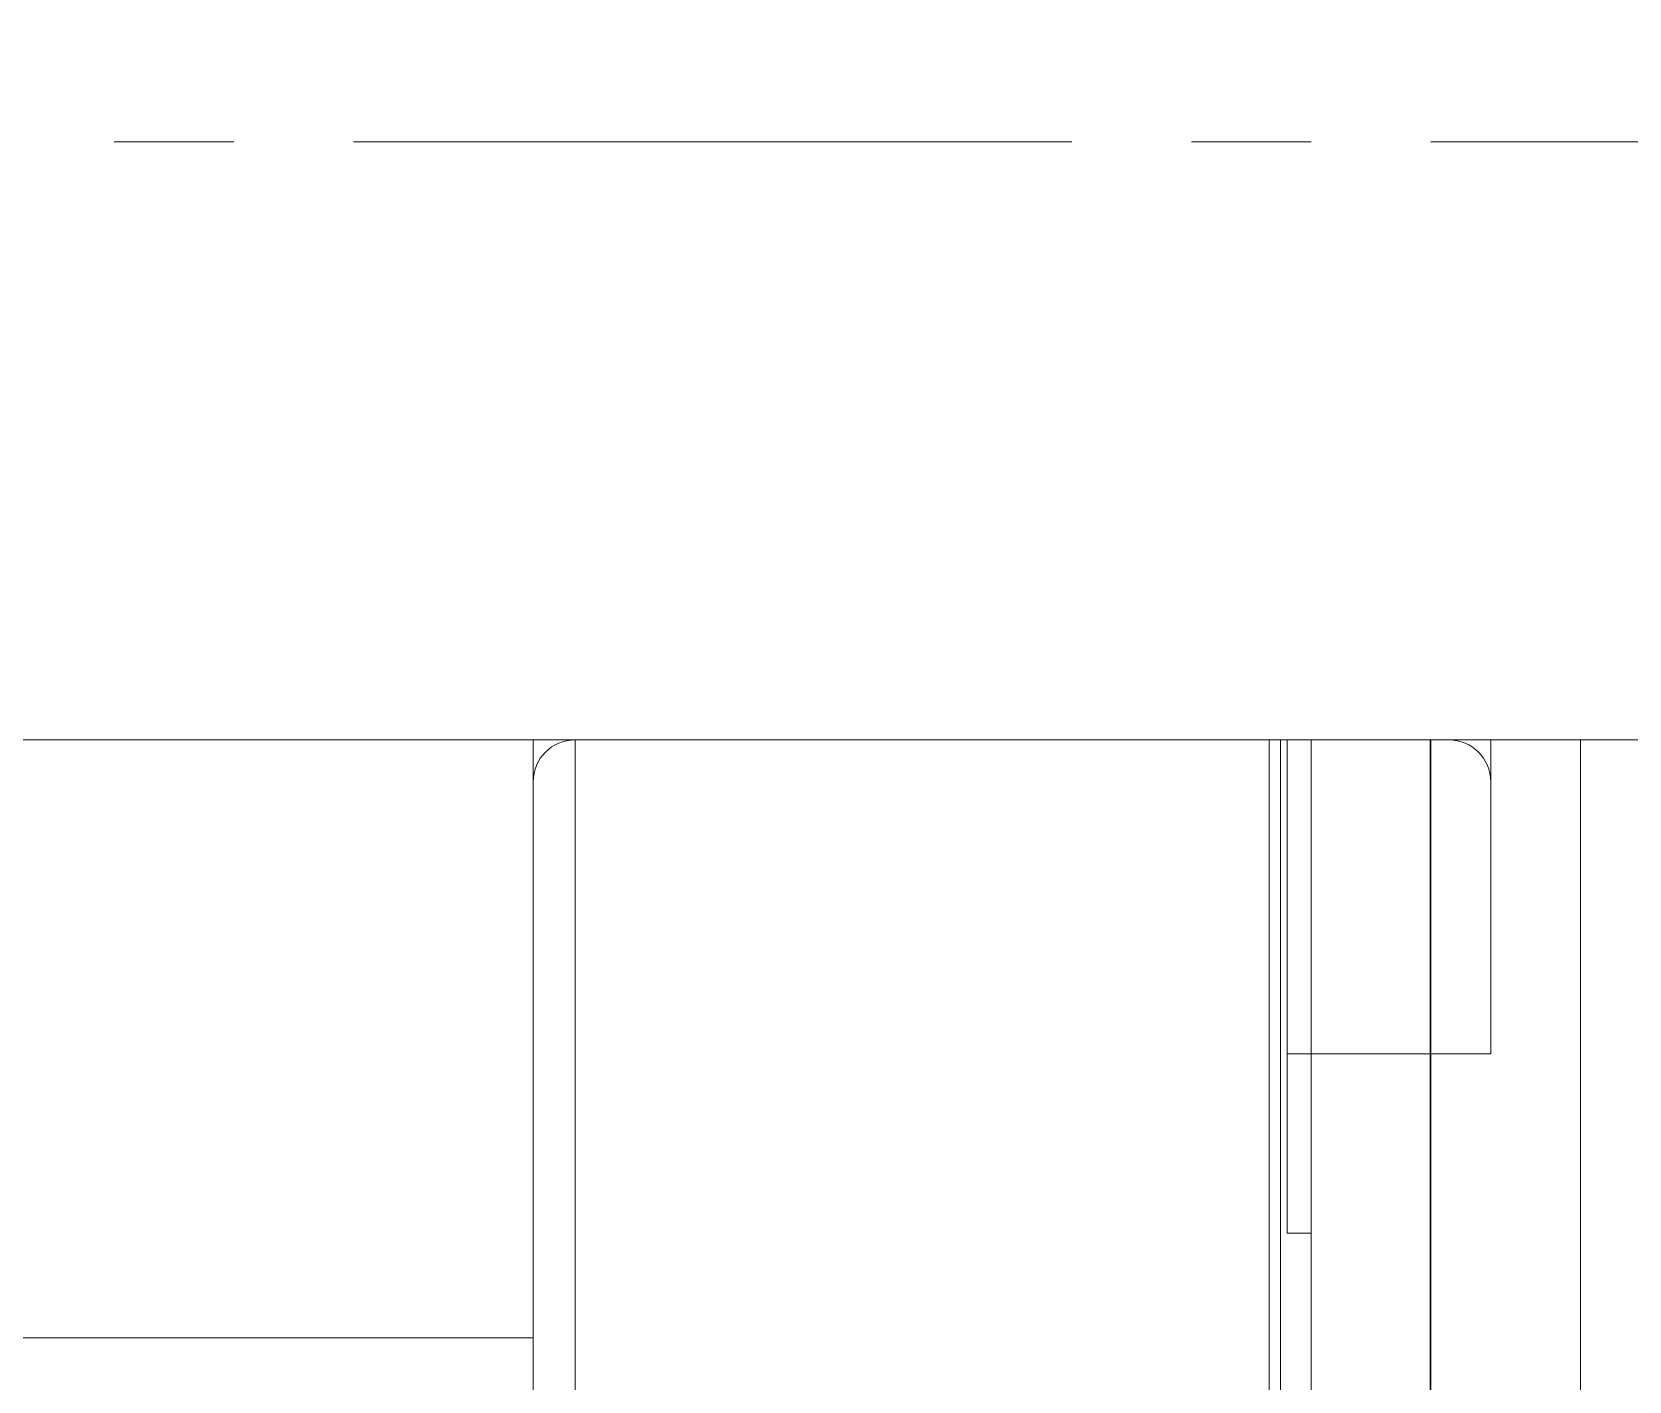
# Model space of a CAD drawing. Header units: millimetres. Extents: x -50460 to 50460, y -35640 to 35640.
# Drawn here: x -33282.62 to -33255.93, y 22091.22 to 22113.78 of the extents above; entities that cross this region are included whole.
import ezdxf

# ---------------------------------------------------------------- set-up
doc = ezdxf.new("R2010")
doc.units = ezdxf.units.MM
doc.set_wipeout_variables(frame=1)
doc.linetypes.add('点画线', pattern=[18, 12, -2, 2, -2])
for name, color, linetype, lineweight in [('EB0', 7, 'Continuous', 15), ('中心线层', 1, '点画线', 18), ('尺寸线层', 4, 'Continuous', 18), ('粗实线层', 7, 'Continuous', 15), ('粗实线层_1', 7, 'Continuous', 15)]:
    doc.layers.add(name, color=color, linetype=linetype, lineweight=lineweight)

# ---------------------------------------------------------------- blocks, each defined once
blk = doc.blocks.new('*X909')
at = {"layer": '粗实线层'}
blk.add_line((-12, 10), (-12, 177), dxfattribs=at)
blk = doc.blocks.new('*X906')
at = {"layer": '中心线层'}
blk.add_line((-1.42, 178), (-27.42, 178), dxfattribs=at)
at = {"layer": '粗实线层_1'}
blk.add_blockref('*X909', (-9, 39.5), dxfattribs=at)
blk = doc.blocks.new('*X911')
at = {"layer": '中心线层', "linetype": '点画线', "lineweight": 18}
for p, q in [((-3.51, 42.5), (-73.49, 42.5)), ((-3.51, 42.5), (-73.49, 42.5)), ((-16, 42.5), (-61, 42.5)), ((-16, 42.5), (-61, 42.5)), ((-16, 42.5), (-15.3, 42.5)), ((-16, 42.5), (-15.3, 42.5)), ((-15.3, 42.5), (-16, 42.5)), ((-15.3, 42.5), (-16, 42.5)), ((-15.3, 42.5), (-16, 42.5)), ((-15.3, 42.5), (-16, 42.5)), ((-0.7, 42.5), (-15.3, 42.5)), ((-0.7, 42.5), (-15.3, 42.5)), ((-1, 42.5), (-3.7, 42.5)), ((-1, 42.5), (-3.7, 42.5)), ((-1.01, 42.5), (-3.51, 42.5)), ((-1.01, 42.5), (-3.51, 42.5)), ((0, 42.5), (-3.4, 42.5)), ((-1, 42.5), (-3.4, 42.5)), ((0, 42.5), (-1, 42.5)), ((-0.7, 42.5), (0, 42.5)), ((-0.7, 42.5), (0, 42.5))]:
    blk.add_line(p, q, dxfattribs=at)
at = {"layer": '粗实线层'}
for p, q in [((-3.51, 42.5), (-3.51, 85)), ((-3.51, 85), (-3.51, 42.5)), ((-1.01, 42.5), (-1.01, 82.5)), ((-16, 66), (-16, 42.5)), ((-15.3, 42.5), (-15.3, 66)), ((-3.7, 66), (-3.7, 42.5)), ((-3, 42.5), (-3, 65.3)), ((-16, 62.5), (-16, 42.5)), ((-3.4, 60.75), (-3.4, 42.5)), ((0, 57.75), (0, 42.5)), ((-15.3, 42.5), (-15.3, 52.5)), ((-0.7, 42.5), (-0.7, 52.5)), ((-1, 45.541), (-1, 44.254)), ((-0.81, 44.335), (-1.01, 44.335)), ((-0.81, 44.325), (-1.01, 44.325)), ((-0.81, 44.335), (-0.81, 44.325)), ((-0.81, 44.325), (-0.81, 44.254)), ((-0.81, 44.254), (-1.01, 44.254)), ((-1, 44.254), (-1, 44.018)), ((-0.81, 44.018), (-1.01, 44.018)), ((-0.81, 43.995), (-1.01, 43.995)), ((-0.81, 43.983), (-1.01, 43.983)), ((-0.81, 43.976), (-1.01, 43.976)), ((-1, 44.018), (-1, 42.764)), ((-0.81, 44.018), (-0.81, 43.646)), ((-0.81, 43.983), (-0.81, 43.983)), ((-0.81, 43.646), (-1.01, 43.646)), ((-0.81, 43.626), (-1.01, 43.626)), ((-0.81, 43.617), (-1.01, 43.617)), ((-0.81, 43.522), (-1.01, 43.522)), ((-0.81, 43.646), (-0.81, 43.626)), ((-0.81, 43.626), (-0.81, 43.626)), ((-0.81, 43.626), (-0.81, 43.625)), ((-0.81, 43.625), (-0.81, 43.625)), ((-0.81, 43.625), (-0.81, 43.624)), ((-0.81, 43.624), (-0.81, 43.623)), ((-0.81, 43.623), (-0.81, 43.622)), ((-0.81, 43.622), (-0.81, 43.62)), ((-0.81, 43.62), (-0.81, 43.618)), ((-0.81, 43.618), (-0.81, 43.616)), ((-0.81, 43.616), (-0.81, 43.614)), ((-0.81, 43.614), (-0.81, 43.611)), ((-0.81, 43.611), (-0.81, 43.608)), ((-0.81, 43.608), (-0.81, 43.604)), ((-0.81, 43.604), (-0.81, 43.6)), ((-0.81, 43.6), (-0.81, 43.595)), ((-0.81, 43.595), (-0.81, 43.59)), ((-0.81, 43.59), (-0.81, 43.585)), ((-0.81, 43.585), (-0.81, 43.58)), ((-0.81, 43.58), (-0.81, 43.574)), ((-0.81, 43.574), (-0.81, 43.568)), ((-0.81, 43.568), (-0.81, 43.561)), ((-0.81, 43.561), (-0.81, 43.555)), ((-0.81, 43.555), (-0.81, 43.549)), ((-0.81, 43.549), (-0.81, 43.542)), ((-0.81, 43.542), (-0.81, 43.535)), ((-0.81, 43.535), (-0.81, 43.529)), ((-0.81, 43.529), (-0.81, 43.522)), ((-0.81, 43.522), (-0.81, 43.236)), ((-0.81, 43.238), (-1.01, 43.238)), ((-0.81, 43.236), (-1.01, 43.236)), ((-0.81, 43.238), (-0.81, 43.238)), ((-0.81, 43.236), (-0.81, 43.23)), ((-0.81, 43.167), (-1.01, 43.167)), ((-0.81, 43.146), (-1.01, 43.146)), ((-0.81, 43.136), (-1.01, 43.136)), ((-0.81, 43.134), (-1.01, 43.134)), ((-0.81, 43.106), (-1.01, 43.106)), ((-0.81, 43.03), (-1.01, 43.03)), ((-0.81, 43.23), (-0.81, 43.224)), ((-0.81, 43.224), (-0.81, 43.218)), ((-0.81, 43.218), (-0.81, 43.212)), ((-0.81, 43.212), (-0.81, 43.206)), ((-0.81, 43.206), (-0.81, 43.201)), ((-0.81, 43.201), (-0.81, 43.195)), ((-0.81, 43.195), (-0.81, 43.19)), ((-0.81, 43.19), (-0.81, 43.185)), ((-0.81, 43.185), (-0.81, 43.18)), ((-0.81, 43.18), (-0.81, 43.176)), ((-0.81, 43.176), (-0.81, 43.171)), ((-0.81, 43.171), (-0.81, 43.167)), ((-0.81, 43.167), (-0.81, 42.797)), ((-0.81, 43.167), (-0.81, 43.164)), ((-0.81, 42.797), (-1.01, 42.797)), ((-0.81, 42.767), (-1.01, 42.767)), ((-0.81, 42.764), (-1.01, 42.764)), ((-1, 42.764), (-1, 42.5)), ((-0.81, 42.797), (-0.81, 42.764)), ((-16, 42.5), (-16, 22.5)), ((-16, 42.5), (-16, 19)), ((-15.3, 32.5), (-15.3, 42.5)), ((-15.3, 19), (-15.3, 42.5)), ((-3, 42.5), (-3.7, 42.5)), ((-3, 42.5), (-3.7, 42.5)), ((-3.7, 42.5), (-3.7, 19)), ((-3.51, 42.5), (-3.51, 0)), ((-3.51, 0), (-3.51, 42.5)), ((-3, 42.5), (-3.4, 42.5)), ((-3, 42.5), (-3.4, 42.5)), ((-3.4, 42.5), (-3.4, 24.25)), ((-3, 42.5), (-3, 19.7)), ((-1, 42.5), (-1.01, 42.5)), ((-1, 42.5), (-1.01, 42.5)), ((-1.01, 42.5), (-1.01, 2.5)), ((-1, 42.5), (-1, 10.85)), ((-0.7, 32.5), (-0.7, 42.5)), ((0, 42.5), (0, 27.25)), ((-0.7, 32.5), (-15.3, 32.5)), ((-1, 27.25), (-3.4, 27.25)), ((0, 27.25), (-1, 27.25)), ((-3, 24.25), (-3.4, 24.25)), ((-16, 22.5), (-61, 22.5))]:
    blk.add_line(p, q, dxfattribs=at)
for centre, start, end in [((-15.3, 31.8), 90, 180), ((-0.7, 31.8), 0.0004, 90)]:
    blk.add_arc(centre, 0.7, start, end, dxfattribs=at)
blk = doc.blocks.new('*X919')
at = {"layer": 'EB0'}
blk.add_line((0, -10), (-138.5, -10), dxfattribs=at)
at = {"layer": '中心线层', "linetype": '点画线', "lineweight": 18}
blk.add_line((15.5, 0), (-143, 0), dxfattribs=at)
blk = doc.blocks.new('*X904')
at = {"layer": '粗实线层_1'}
for name, p in [('*X906', (194, -241)), ('*X911', (171.5, -105.5))]:
    blk.add_blockref(name, p, dxfattribs=at)
blk.add_wipeout([(45, -63), (45, -71.5), (45, -71.5), (46.5, -73), (46.5, -73), (91, -73), (91, -73), (103.5, -73), (103.5, -73), (185, -73), (185, -73), (185, -80.321), (185, -80.321), (196.223, -80.321), (196.223, -80.321), (196.304, -80.192), (196.383, -80.061), (196.46, -79.929), (196.534, -79.796), (196.606, -79.661), (196.674, -79.525), (196.741, -79.387), (196.804, -79.249), (196.865, -79.109), (196.924, -78.968), (196.979, -78.826), (197.032, -78.683), (197.082, -78.539), (197.129, -78.394), (197.174, -78.248), (197.216, -78.101), (197.255, -77.953), (197.291, -77.805), (197.324, -77.656), (197.355, -77.507), (197.382, -77.357), (197.407, -77.206), (197.429, -77.055), (197.448, -76.904), (197.464, -76.752), (197.477, -76.6), (197.487, -76.448), (197.494, -76.295), (197.499, -76.143), (197.5, -75.99), (197.5, -75.99), (197.5, -63), (197.5, -63), (197.5, -50.01), (197.5, -50.01), (197.499, -49.857), (197.494, -49.705), (197.487, -49.552), (197.477, -49.4), (197.464, -49.248), (197.448, -49.096), (197.429, -48.945), (197.407, -48.794), (197.382, -48.643), (197.355, -48.493), (197.324, -48.344), (197.291, -48.195), (197.255, -48.047), (197.216, -47.899), (197.174, -47.752), (197.129, -47.606), (197.082, -47.461), (197.032, -47.317), (196.979, -47.174), (196.924, -47.032), (196.865, -46.891), (196.804, -46.751), (196.741, -46.613), (196.674, -46.475), (196.606, -46.339), (196.534, -46.204), (196.46, -46.071), (196.383, -45.939), (196.304, -45.808), (196.223, -45.679), (196.223, -45.679), (185, -45.679), (185, -45.679), (185, -53), (185, -53), (103.5, -53), (103.5, -53), (91, -53), (91, -53), (46.5, -53), (46.5, -53), (45, -54.5), (45, -54.5)]).dxf.layer = '粗实线层_1'
blk.add_blockref('*X919', (185, -63), dxfattribs=at)
blk = doc.blocks.new('*X856')
at = {"layer": 'EB0'}
blk.add_blockref('*X904', (790, 578.216), dxfattribs=at)
blk = doc.blocks.new('*X805')
at = {"layer": '尺寸线层'}
blk.add_blockref('*X856', (-1515, 819.783), dxfattribs=at)

msp = doc.modelspace()

# ---------------------------------------------------------------- block references
at = {"layer": '尺寸线层'}
msp.add_blockref('*X805', (-32704.742, 20776.945), dxfattribs=at)

doc.saveas('drawing.dxf')
